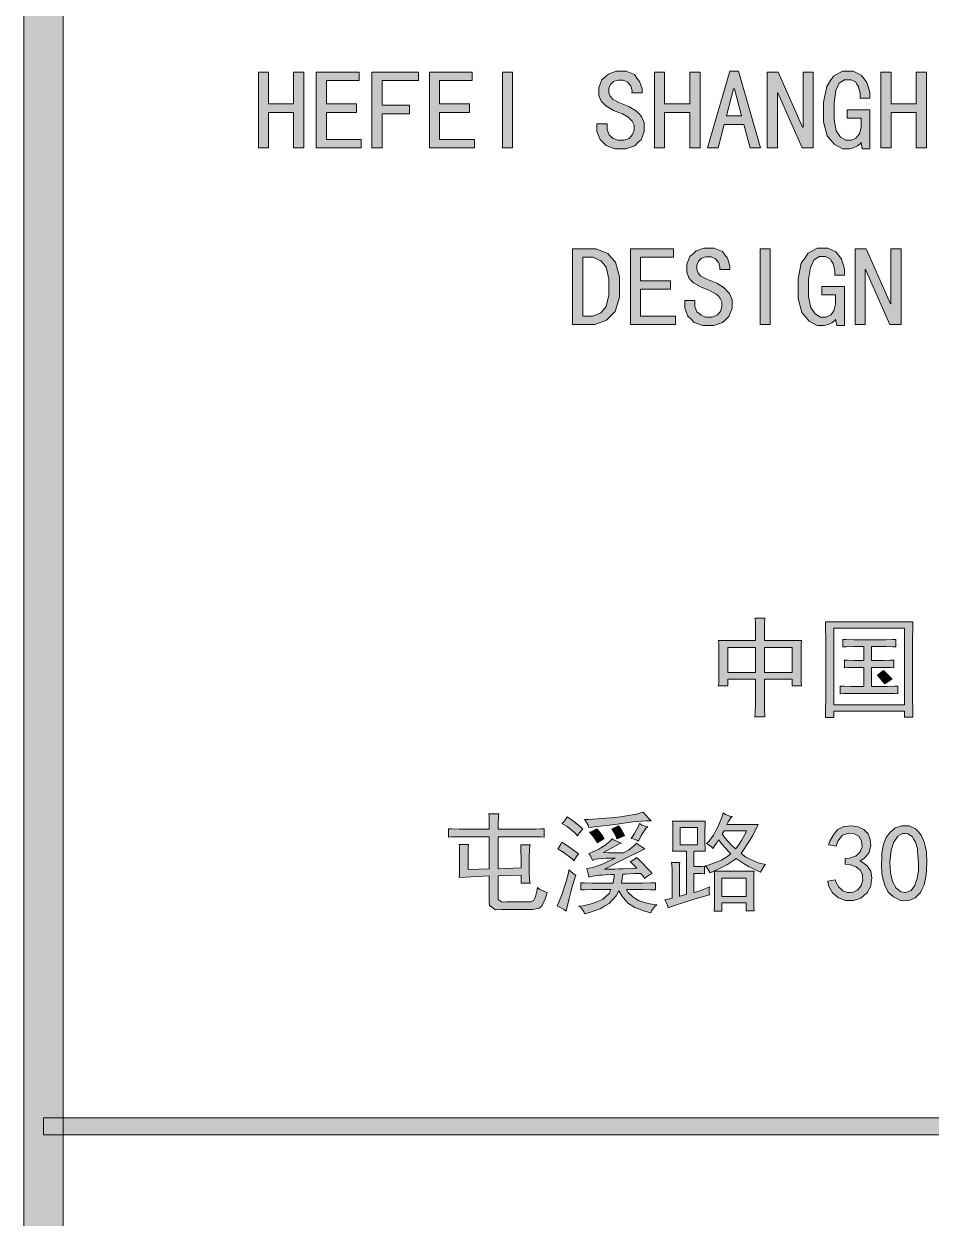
# Model space of a CAD drawing. Header units: millimetres. Extents: x 0 to 829, y 0 to 586.
# Drawn here: x 769.46 to 792.25, y 496.74 to 526.72 of the extents above; entities that cross this region are included whole.
import ezdxf

# ---------------------------------------------------------------- set-up
doc = ezdxf.new("R2010")
doc.units = ezdxf.units.MM

msp = doc.modelspace()

# ---------------------------------------------------------------- hatches: boundary and pattern name
h = msp.add_hatch(color=0)
h.dxf.hatch_style = 2
h.paths.add_polyline_path([(770.449028, 9.860139), (769.464778, 9.860139), (769.464778, 575.772139), (770.449028, 575.772139)])
h = msp.add_hatch(color=0)
h.dxf.hatch_style = 2
h.paths.add_polyline_path([(776.495639, 523.606889), (776.238111, 523.606889), (776.238111, 524.495889), (775.606639, 524.495889), (775.606639, 523.606889), (775.352639, 523.606889), (775.352639, 525.508361), (775.606639, 525.508361), (775.606639, 524.707556), (776.238111, 524.707556), (776.238111, 525.508361), (776.495639, 525.508361)])
h = msp.add_hatch(color=0)
h.dxf.hatch_style = 2
h.paths.add_polyline_path([(777.9385, 523.606889), (776.806083, 523.606889), (776.806083, 525.508361), (777.882056, 525.508361), (777.882056, 525.296694), (777.060083, 525.296694), (777.060083, 524.707556), (777.815028, 524.707556), (777.815028, 524.495889), (777.060083, 524.495889), (777.060083, 523.818556), (777.9385, 523.818556)])
h = msp.add_hatch(color=0)
h.dxf.hatch_style = 2
h.paths.add_polyline_path([(779.370778, 525.296694), (778.460611, 525.296694), (778.460611, 524.675806), (779.148528, 524.675806), (779.148528, 524.464139), (778.460611, 524.464139), (778.460611, 523.606889), (778.203083, 523.606889), (778.203083, 525.508361), (779.370778, 525.508361)])
h = msp.add_hatch(color=0)
h.dxf.hatch_style = 2
h.paths.add_polyline_path([(780.781889, 523.606889), (779.649472, 523.606889), (779.649472, 525.508361), (780.725444, 525.508361), (780.725444, 525.296694), (779.903472, 525.296694), (779.903472, 524.707556), (780.658417, 524.707556), (780.658417, 524.495889), (779.903472, 524.495889), (779.903472, 523.818556), (780.781889, 523.818556)])
h = msp.add_hatch(color=0)
h.dxf.hatch_style = 2
h.paths.add_polyline_path([(781.734389, 523.606889), (781.480389, 523.606889), (781.480389, 525.508361), (781.734389, 525.508361)])
h = msp.add_hatch(color=0)
h.dxf.hatch_style = 2
h.paths.add_polyline_path([(785.043444, 524.139583), (785.043444, 524.012583), (784.962306, 523.8115), (784.884694, 523.737417), (784.803556, 523.659806), (784.584833, 523.585722), (784.443722, 523.585722), (784.306139, 523.585722), (784.090944, 523.663333), (784.013333, 523.740944), (783.935722, 523.818556), (783.854583, 524.012583), (783.854583, 524.129), (783.854583, 524.206611), (784.112111, 524.206611), (784.112111, 524.139583), (784.112111, 524.058444), (784.1615, 523.931444), (784.210889, 523.885583), (784.260278, 523.84325), (784.376694, 523.797389), (784.443722, 523.797389), (784.531917, 523.797389), (784.662444, 523.84325), (784.704778, 523.892639), (784.747111, 523.9385), (784.789444, 524.051389), (784.789444, 524.118417), (784.789444, 524.174861), (784.740056, 524.277167), (784.690667, 524.323028), (784.63775, 524.372417), (784.493111, 524.457083), (784.401389, 524.495889), (784.267333, 524.545278), (784.076833, 524.658167), (784.016861, 524.718139), (783.960417, 524.778111), (783.900444, 524.92275), (783.900444, 525.007417), (783.900444, 525.123833), (783.981583, 525.314333), (784.062722, 525.384889), (784.143861, 525.455444), (784.334361, 525.529528), (784.443722, 525.529528), (784.588361, 525.529528), (784.7965, 525.444861), (784.86, 525.356667), (784.9235, 525.272), (784.990528, 525.085028), (784.990528, 524.98625), (784.733, 524.98625), (784.740056, 525.046222), (784.704778, 525.155583), (784.665972, 525.2085), (784.627167, 525.257889), (784.517806, 525.307278), (784.443722, 525.307278), (784.376694, 525.307278), (784.274389, 525.272), (784.235583, 525.236722), (784.19325, 525.197917), (784.154444, 525.102667), (784.154444, 525.039167), (784.154444, 524.989778), (784.186194, 524.905111), (784.217944, 524.869833), (784.246167, 524.831028), (784.404917, 524.746361), (784.531917, 524.696972), (784.655389, 524.647583), (784.845889, 524.527639), (784.912917, 524.457083), (784.976417, 524.390056), (785.043444, 524.231306)])
h = msp.add_hatch(color=0)
h.dxf.hatch_style = 2
h.paths.add_polyline_path([(786.443972, 523.606889), (786.186444, 523.606889), (786.186444, 524.495889), (785.554972, 524.495889), (785.554972, 523.606889), (785.300972, 523.606889), (785.300972, 525.508361), (785.554972, 525.508361), (785.554972, 524.707556), (786.186444, 524.707556), (786.186444, 525.508361), (786.443972, 525.508361)])
h = msp.add_hatch(color=0)
h.paths.add_polyline_path([(787.964444, 523.606889), (787.699861, 523.606889), (787.541111, 524.196028), (787.054278, 524.196028), (786.899056, 523.606889), (786.630944, 523.606889), (787.188333, 525.529528), (787.410583, 525.529528)])
h.paths.add_polyline_path([(787.488194, 524.407694), (787.308278, 525.085028), (787.287111, 525.085028), (787.110722, 524.407694)])
h = msp.add_hatch(color=0)
h.dxf.hatch_style = 2
h.paths.add_polyline_path([(789.287361, 523.606889), (789.008667, 523.606889), (788.398361, 524.98625), (788.387778, 524.98625), (788.387778, 523.606889), (788.13025, 523.606889), (788.13025, 525.508361), (788.408944, 525.508361), (789.01925, 524.129), (789.029833, 524.129), (789.029833, 525.508361), (789.287361, 525.508361)])
h = msp.add_hatch(color=0)
h.dxf.hatch_style = 2
h.paths.add_polyline_path([(790.705528, 523.585722), (790.518556, 523.585722), (790.486806, 523.740944), (790.462111, 523.709194), (790.395083, 523.65275), (790.345694, 523.631583), (790.299833, 523.606889), (790.197528, 523.585722), (790.141083, 523.585722), (790.024667, 523.585722), (789.816528, 523.695083), (789.724806, 523.800917), (789.633083, 523.910278), (789.541361, 524.259528), (789.541361, 524.495889), (789.541361, 524.756944), (789.626028, 525.145), (789.707167, 525.275528), (789.791833, 525.402528), (790.017611, 525.529528), (790.16225, 525.529528), (790.28925, 525.529528), (790.490333, 525.434278), (790.564417, 525.339028), (790.634972, 525.247306), (790.705528, 525.000361), (790.705528, 524.852194), (790.462111, 524.852194), (790.462111, 524.968611), (790.423306, 525.145), (790.3845, 525.201444), (790.345694, 525.261417), (790.236333, 525.317861), (790.16225, 525.317861), (790.074056, 525.317861), (789.94, 525.226139), (789.897667, 525.134417), (789.851806, 525.042694), (789.809472, 524.735778), (789.809472, 524.520583), (789.809472, 524.312444), (789.862389, 524.030222), (789.918833, 523.952611), (789.975278, 523.875), (790.102278, 523.797389), (790.172833, 523.797389), (790.246917, 523.797389), (790.359806, 523.850306), (790.402139, 523.903222), (790.444472, 523.956139), (790.486806, 524.118417), (790.486806, 524.231306), (790.486806, 524.35125), (790.141083, 524.35125), (790.141083, 524.562917), (790.705528, 524.562917)])
h = msp.add_hatch(color=0)
h.dxf.hatch_style = 2
h.paths.add_polyline_path([(792.127222, 523.606889), (791.873222, 523.606889), (791.873222, 524.495889), (791.24175, 524.495889), (791.24175, 523.606889), (790.984222, 523.606889), (790.984222, 525.508361), (791.24175, 525.508361), (791.24175, 524.707556), (791.873222, 524.707556), (791.873222, 525.508361), (792.127222, 525.508361)])
h = msp.add_hatch(color=0)
h.paths.add_polyline_path([(784.419028, 520.114389), (784.419028, 519.860389), (784.309667, 519.497028), (784.203833, 519.387667), (784.094472, 519.278306), (783.801667, 519.172472), (783.62175, 519.172472), (783.24075, 519.172472), (783.24075, 521.070417), (783.62175, 521.070417), (783.826361, 521.070417), (784.126222, 520.957528), (784.225, 520.848167), (784.323778, 520.735278), (784.419028, 520.371917)])
h.paths.add_polyline_path([(784.154444, 520.114389), (784.154444, 520.319), (784.087417, 520.608278), (784.020389, 520.692944), (783.953361, 520.774083), (783.752278, 520.85875), (783.62175, 520.85875), (783.498278, 520.85875), (783.498278, 519.380611), (783.62175, 519.380611), (783.752278, 519.380611), (783.953361, 519.46175), (784.020389, 519.542889), (784.087417, 519.624028), (784.154444, 519.909778)])
h = msp.add_hatch(color=0)
h.dxf.hatch_style = 2
h.paths.add_polyline_path([(785.830139, 519.172472), (784.697722, 519.172472), (784.697722, 521.070417), (785.773694, 521.070417), (785.773694, 520.85875), (784.951722, 520.85875), (784.951722, 520.269611), (785.706667, 520.269611), (785.706667, 520.057944), (784.951722, 520.057944), (784.951722, 519.380611), (785.830139, 519.380611)])
h = msp.add_hatch(color=0)
h.dxf.hatch_style = 2
h.paths.add_polyline_path([(787.251833, 519.705167), (787.251833, 519.578167), (787.170694, 519.373556), (787.089556, 519.299472), (787.008417, 519.225389), (786.789694, 519.147778), (786.652111, 519.147778), (786.511, 519.147778), (786.295806, 519.225389), (786.218194, 519.303), (786.140583, 519.380611), (786.062972, 519.578167), (786.062972, 519.694583), (786.062972, 519.772194), (786.316972, 519.772194), (786.316972, 519.705167), (786.316972, 519.6205), (786.366361, 519.4935), (786.419278, 519.447639), (786.468667, 519.405306), (786.585083, 519.359444), (786.652111, 519.359444), (786.740306, 519.359444), (786.870833, 519.408833), (786.913167, 519.454694), (786.9555, 519.500556), (786.994306, 519.616972), (786.994306, 519.680472), (786.994306, 519.736917), (786.944917, 519.839222), (786.895528, 519.888611), (786.846139, 519.934472), (786.7015, 520.019139), (786.60625, 520.057944), (786.472194, 520.110861), (786.281694, 520.220222), (786.22525, 520.280194), (786.165278, 520.343694), (786.108833, 520.488333), (786.108833, 520.569472), (786.108833, 520.685889), (786.186444, 520.876389), (786.267583, 520.946944), (786.348722, 521.021028), (786.539222, 521.091583), (786.652111, 521.091583), (786.79675, 521.091583), (787.004889, 521.006917), (787.068389, 520.918722), (787.131889, 520.834056), (787.195389, 520.647083), (787.195389, 520.548306), (786.941389, 520.548306), (786.944917, 520.608278), (786.913167, 520.721167), (786.874361, 520.770556), (786.835556, 520.819944), (786.722667, 520.869333), (786.652111, 520.869333), (786.585083, 520.869333), (786.47925, 520.834056), (786.440444, 520.798778), (786.401639, 520.7635), (786.362833, 520.664722), (786.362833, 520.60475), (786.362833, 520.555361), (786.394583, 520.467167), (786.422806, 520.431889), (786.454556, 520.396611), (786.613306, 520.308417), (786.740306, 520.259028), (786.863778, 520.209639), (787.05075, 520.089694), (787.117778, 520.019139), (787.184806, 519.952111), (787.251833, 519.793361)])
h = msp.add_hatch(color=0)
h.dxf.hatch_style = 2
h.paths.add_polyline_path([(788.204333, 519.172472), (787.950333, 519.172472), (787.950333, 521.070417), (788.204333, 521.070417)])
h = msp.add_hatch(color=0)
h.dxf.hatch_style = 2
h.paths.add_polyline_path([(790.070528, 519.147778), (789.883556, 519.147778), (789.848278, 519.303), (789.827111, 519.27125), (789.756556, 519.214806), (789.710694, 519.193639), (789.664833, 519.172472), (789.559, 519.147778), (789.506083, 519.147778), (789.389667, 519.147778), (789.181528, 519.257139), (789.089806, 519.3665), (788.998083, 519.472333), (788.906361, 519.821583), (788.906361, 520.057944), (788.906361, 520.319), (788.9875, 520.710583), (789.072167, 520.837583), (789.156833, 520.964583), (789.382611, 521.091583), (789.52725, 521.091583), (789.65425, 521.091583), (789.855333, 520.996333), (789.925889, 520.904611), (789.999972, 520.809361), (790.070528, 520.565944), (790.070528, 520.41425), (789.827111, 520.41425), (789.827111, 520.530667), (789.788306, 520.707056), (789.7495, 520.7635), (789.710694, 520.823472), (789.597806, 520.879917), (789.52725, 520.879917), (789.439056, 520.879917), (789.305, 520.788194), (789.259139, 520.696472), (789.216806, 520.60475), (789.170944, 520.297833), (789.170944, 520.082639), (789.170944, 519.878028), (789.227389, 519.592278), (789.283833, 519.514667), (789.33675, 519.437056), (789.467278, 519.359444), (789.537833, 519.359444), (789.611917, 519.359444), (789.724806, 519.412361), (789.767139, 519.465278), (789.805944, 519.518194), (789.848278, 519.680472), (789.848278, 519.793361), (789.848278, 519.916833), (789.506083, 519.916833), (789.506083, 520.124972), (790.070528, 520.124972)])
h = msp.add_hatch(color=0)
h.dxf.hatch_style = 2
h.paths.add_polyline_path([(791.492222, 519.172472), (791.213528, 519.172472), (790.603222, 520.548306), (790.592639, 520.548306), (790.592639, 519.172472), (790.338639, 519.172472), (790.338639, 521.070417), (790.613806, 521.070417), (791.227639, 519.694583), (791.238222, 519.694583), (791.238222, 521.070417), (791.492222, 521.070417)])
h = msp.add_hatch(color=0)
h.paths.add_polyline_path([(788.073806, 511.802944), (788.06675, 511.65125), (788.063222, 511.369028), (788.063222, 511.234972), (788.991028, 511.234972), (788.9875, 511.129139), (788.980444, 510.836333), (788.980444, 510.649361), (788.980444, 510.465917), (788.9875, 510.194278), (788.991028, 510.102556), (788.758194, 510.102556), (788.758194, 510.264833), (788.063222, 510.264833), (788.063222, 509.806222), (788.063222, 509.742722), (788.06675, 509.502833), (788.073806, 509.326444), (787.816278, 509.326444), (787.826861, 509.421694), (787.837444, 509.643944), (787.837444, 509.774472), (787.837444, 510.264833), (787.146, 510.264833), (787.146, 510.102556), (786.909639, 510.102556), (786.913167, 510.183694), (786.920222, 510.455333), (786.920222, 510.649361), (786.920222, 510.846917), (786.913167, 511.139722), (786.909639, 511.234972), (787.837444, 511.234972), (787.837444, 511.379611), (787.833917, 511.661833), (787.826861, 511.802944)])
h.paths.add_polyline_path([(788.758194, 510.434167), (788.758194, 511.065639), (788.063222, 511.065639), (788.063222, 510.434167)])
h.paths.add_polyline_path([(787.837444, 510.434167), (787.837444, 511.065639), (787.146, 511.065639), (787.146, 510.434167)])
h = msp.add_hatch(color=0)
h.paths.add_polyline_path([(791.788556, 511.704167), (791.785028, 511.573639), (791.777972, 511.273778), (791.777972, 511.107972), (791.777972, 509.964972), (791.777972, 509.799167), (791.785028, 509.474611), (791.788556, 509.315861), (791.576889, 509.315861), (791.576889, 509.464028), (789.802417, 509.464028), (789.802417, 509.305278), (789.59075, 509.305278), (789.594278, 509.467556), (789.601333, 509.80975), (789.601333, 509.986139), (789.601333, 511.107972), (789.601333, 511.266722), (789.594278, 511.566583), (789.59075, 511.704167)])
h.paths.add_polyline_path([(791.576889, 509.622778), (791.576889, 511.545417), (789.802417, 511.545417), (789.802417, 509.622778)])
h = msp.add_hatch(color=0)
h.dxf.hatch_style = 2
h.paths.add_polyline_path([(791.0195, 511.256139), (791.100639, 511.256139), (791.269972, 511.263194), (791.361694, 511.266722), (791.361694, 511.076222), (791.280556, 511.07975), (791.111222, 511.086806), (791.0195, 511.086806), (790.751389, 511.086806), (790.751389, 510.734028), (790.945417, 510.734028), (791.040667, 510.734028), (791.224111, 510.741083), (791.308778, 510.744611), (791.308778, 510.554111), (791.224111, 510.557639), (791.040667, 510.564694), (790.945417, 510.564694), (790.751389, 510.564694), (790.751389, 510.081389), (791.05125, 510.081389), (791.1465, 510.081389), (791.329944, 510.088444), (791.414611, 510.091972), (791.414611, 509.901472), (791.333472, 509.908528), (791.153556, 509.912056), (791.05125, 509.912056), (790.324528, 509.912056), (790.236333, 509.912056), (790.052889, 509.908528), (789.964694, 509.901472), (789.964694, 510.091972), (790.052889, 510.088444), (790.236333, 510.081389), (790.324528, 510.081389), (790.560889, 510.081389), (790.560889, 510.564694), (790.412722, 510.564694), (790.321, 510.564694), (790.148139, 510.557639), (790.070528, 510.554111), (790.070528, 510.744611), (790.148139, 510.741083), (790.321, 510.734028), (790.412722, 510.734028), (790.560889, 510.734028), (790.560889, 511.086806), (790.402139, 511.086806), (790.303361, 511.086806), (790.116389, 511.07975), (790.028194, 511.076222), (790.028194, 511.266722), (790.116389, 511.263194), (790.303361, 511.256139), (790.402139, 511.256139)])
h = msp.add_hatch(color=0)
h.dxf.hatch_style = 2
h.paths.add_polyline_path([(791.05125, 510.487083), (791.079472, 510.462389), (791.185306, 510.3495), (791.266444, 510.264833), (791.213528, 510.233083), (791.121806, 510.173111), (791.083, 510.148417), (791.068889, 510.169583), (790.977167, 510.278944), (790.903083, 510.370667), (790.945417, 510.402417), (791.0195, 510.462389)])
h = msp.add_hatch(color=0)
h.dxf.hatch_style = 2
h.paths.add_polyline_path([(781.152306, 506.504222), (781.152306, 506.624167), (781.14525, 506.818194), (781.141722, 506.885222), (781.388667, 506.885222), (781.381611, 506.821722), (781.378083, 506.631222), (781.378083, 506.504222), (782.295306, 506.504222), (782.330583, 506.504222), (782.450528, 506.50775), (782.528139, 506.514806), (782.528139, 506.299611), (782.450528, 506.306667), (782.330583, 506.310194), (782.295306, 506.310194), (781.378083, 506.310194), (781.378083, 505.509389), (781.953111, 505.530556), (781.953111, 505.728111), (781.946056, 506.017389), (781.942528, 506.109111), (782.175361, 506.109111), (782.164778, 506.020917), (782.154194, 505.7775), (782.154194, 505.615222), (782.154194, 505.456472), (782.164778, 505.220111), (782.175361, 505.146028), (781.953111, 505.146028), (781.953111, 505.350639), (781.378083, 505.329472), (781.378083, 504.803833), (781.378083, 504.736806), (781.473333, 504.673306), (781.568583, 504.676833), (782.133028, 504.676833), (782.193, 504.676833), (782.274139, 504.722694), (782.295306, 504.768556), (782.316472, 504.814417), (782.348222, 504.948472), (782.358806, 505.040194), (782.411722, 504.997861), (782.535194, 504.934361), (782.60575, 504.913194), (782.559889, 504.768556), (782.482278, 504.588639), (782.443472, 504.553361), (782.408194, 504.518083), (782.242389, 504.486333), (782.111861, 504.486333), (781.46275, 504.486333), (781.311056, 504.479278), (781.155833, 504.585111), (781.152306, 504.698), (781.152306, 505.329472), (780.393833, 505.287139), (780.400889, 505.343583), (780.404417, 505.548194), (780.404417, 505.692833), (780.404417, 505.841), (780.400889, 506.052667), (780.393833, 506.119694), (780.630194, 506.119694), (780.623139, 506.052667), (780.619611, 505.738694), (780.619611, 505.488222), (781.152306, 505.509389), (781.152306, 506.310194), (780.489083, 506.310194), (780.393833, 506.310194), (780.213917, 506.306667), (780.125722, 506.299611), (780.125722, 506.514806), (780.213917, 506.50775), (780.393833, 506.504222), (780.489083, 506.504222)])
h = msp.add_hatch(color=0)
h.dxf.hatch_style = 2
h.paths.add_polyline_path([(783.106694, 506.811139), (783.233694, 506.726472), (783.43125, 506.57125), (783.501806, 506.504222), (783.459472, 506.458361), (783.392444, 506.373694), (783.371278, 506.331361), (783.30425, 506.4125), (783.106694, 506.567722), (782.976167, 506.641806), (783.022028, 506.684139), (783.085528, 506.768806)])
h = msp.add_hatch(color=0)
h.dxf.hatch_style = 2
h.paths.add_polyline_path([(785.219833, 506.715889), (785.096361, 506.715889), (784.754167, 506.684139), (784.531917, 506.652389), (784.309667, 506.620639), (783.868694, 506.567722), (783.649972, 506.546556), (783.635861, 506.599472), (783.579417, 506.701778), (783.544139, 506.747639), (783.646444, 506.747639), (783.978056, 506.768806), (784.210889, 506.789972), (784.443722, 506.811139), (784.845889, 506.881694), (785.01875, 506.931083), (785.071667, 506.864056), (785.170444, 506.758222)])
h = msp.add_hatch(color=0)
h.paths.add_polyline_path([(786.683861, 504.85675), (786.324028, 504.750917), (785.805444, 504.585111), (785.646694, 504.528667), (785.636111, 504.571), (785.593778, 504.673306), (785.562028, 504.72975), (785.614944, 504.736806), (785.706667, 504.757972), (785.741944, 504.772083), (785.741944, 505.445889), (785.741944, 505.488222), (785.738417, 505.601111), (785.731361, 505.668139), (785.935972, 505.668139), (785.928917, 505.622278), (785.925389, 505.484694), (785.925389, 505.392972), (785.925389, 504.814417), (785.960667, 504.825), (786.052389, 504.853222), (786.105306, 504.867333), (786.105306, 505.946833), (785.752528, 505.946833), (785.759583, 505.99975), (785.763111, 506.186722), (785.763111, 506.320778), (785.763111, 506.458361), (785.759583, 506.652389), (785.752528, 506.705306), (786.5745, 506.705306), (786.570972, 506.645333), (786.563917, 506.454833), (786.563917, 506.320778), (786.563917, 506.193778), (786.570972, 506.006806), (786.5745, 505.946833), (786.28875, 505.946833), (786.28875, 505.562306), (786.35225, 505.562306), (786.486306, 505.569361), (786.553333, 505.572889), (786.553333, 505.382389), (786.486306, 505.385917), (786.35225, 505.392972), (786.28875, 505.392972), (786.28875, 504.913194), (786.334611, 504.923778), (786.532167, 504.990806), (786.683861, 505.050778), (786.676806, 505.008444), (786.676806, 504.913194)])
h.paths.add_polyline_path([(786.384, 506.109111), (786.384, 506.546556), (785.946556, 506.546556), (785.946556, 506.109111)])
h = msp.add_hatch(color=0)
h.paths.add_polyline_path([(787.248306, 506.821722), (787.216556, 506.786444), (787.153056, 506.684139), (787.121306, 506.620639), (787.900944, 506.620639), (787.862139, 506.528917), (787.763361, 506.338417), (787.703389, 506.236111), (787.639889, 506.133806), (787.527, 505.964472), (787.474083, 505.893917), (787.594028, 505.798667), (787.904472, 505.657556), (788.091444, 505.615222), (788.049111, 505.562306), (787.985611, 505.467056), (787.964444, 505.424722), (787.900944, 505.449417), (787.74925, 505.5235), (787.664583, 505.569361), (787.579917, 505.615222), (787.424694, 505.714), (787.354139, 505.766917), (787.287111, 505.714), (787.131889, 505.615222), (787.05075, 505.572889), (786.969611, 505.530556), (786.789694, 505.445889), (786.694444, 505.403556), (786.673278, 505.449417), (786.613306, 505.541139), (786.5745, 505.583472), (786.645056, 505.601111), (786.803806, 505.654028), (786.895528, 505.692833), (786.98725, 505.728111), (787.146, 505.823361), (787.216556, 505.883333), (787.163639, 505.93625), (787.008417, 506.112639), (786.906111, 506.236111), (786.870833, 506.172611), (786.800278, 506.06325), (786.768528, 506.020917), (786.736778, 506.052667), (786.655639, 506.112639), (786.60625, 506.140861), (786.666222, 506.193778), (786.782639, 506.356056), (786.842611, 506.465417), (786.902583, 506.574778), (786.990778, 506.797028), (787.022528, 506.909917), (787.0825, 506.871111), (787.195389, 506.828778)])
h.paths.add_polyline_path([(787.001361, 506.384278), (787.068389, 506.289028), (787.230667, 506.102056), (787.332972, 506.010333), (787.364722, 506.042083), (787.442333, 506.147917), (787.484667, 506.218472), (787.527, 506.292556), (787.5905, 506.4125), (787.611667, 506.458361), (787.047222, 506.458361)])
h = msp.add_hatch(color=0)
h.dxf.hatch_style = 2
h.paths.add_polyline_path([(783.854583, 506.514806), (783.911028, 506.44425), (784.00275, 506.31725), (784.0345, 506.257278), (783.985111, 506.236111), (783.900444, 506.186722), (783.865167, 506.162028), (783.847528, 506.204361), (783.752278, 506.338417), (783.671139, 506.426611), (783.724056, 506.447778), (783.815778, 506.493639)])
h = msp.add_hatch(color=0)
h.dxf.hatch_style = 2
h.paths.add_polyline_path([(784.397861, 506.588889), (784.457833, 506.50775), (784.531917, 506.38075), (784.546028, 506.331361), (784.500167, 506.31725), (784.401389, 506.278444), (784.355528, 506.257278), (784.344944, 506.296083), (784.281444, 506.423083), (784.228528, 506.514806), (784.274389, 506.528917), (784.359056, 506.567722)])
h = msp.add_hatch(color=0)
h.dxf.hatch_style = 2
h.paths.add_polyline_path([(785.135167, 506.557139), (785.085778, 506.518333), (784.969361, 506.341944), (784.898806, 506.204361), (784.856472, 506.225528), (784.76475, 506.257278), (784.718889, 506.267861), (784.7965, 506.391333), (784.898806, 506.578306), (784.919972, 506.641806), (784.972889, 506.613583), (785.08225, 506.57125)])
h = msp.add_hatch(color=0)
h.dxf.hatch_style = 2
h.paths.add_polyline_path([(789.650722, 505.198944), (789.841222, 505.230694), (789.862389, 505.163667), (789.932944, 505.04725), (789.982333, 505.001389), (790.028194, 504.955528), (790.148139, 504.913194), (790.222222, 504.916722), (790.292778, 504.92025), (790.409194, 504.980222), (790.451528, 505.033139), (790.493861, 505.089583), (790.532667, 505.220111), (790.525611, 505.290667), (790.522083, 505.361222), (790.465639, 505.474111), (790.412722, 505.516444), (790.363333, 505.55525), (790.201056, 505.611694), (790.088167, 505.625806), (790.088167, 505.766917), (790.201056, 505.7775), (790.363333, 505.833944), (790.412722, 505.883333), (790.465639, 505.932722), (790.5115, 506.056194), (790.504444, 506.133806), (790.500917, 506.211417), (790.430361, 506.324306), (790.366861, 506.359583), (790.303361, 506.394861), (790.165778, 506.401917), (790.095222, 506.373694), (790.021139, 506.349), (789.90825, 506.197306), (789.862389, 506.073833), (789.671889, 506.109111), (789.703639, 506.204361), (789.791833, 506.363111), (789.848278, 506.426611), (789.904722, 506.493639), (790.056417, 506.567722), (790.151667, 506.578306), (790.246917, 506.588889), (790.41625, 506.564194), (790.490333, 506.528917), (790.560889, 506.493639), (790.663194, 506.387806), (790.691417, 506.31725), (790.719639, 506.243167), (790.730222, 506.087944), (790.709056, 505.99975), (790.687889, 505.915083), (790.564417, 505.766917), (790.462111, 505.703417), (790.536194, 505.668139), (790.652611, 505.572889), (790.691417, 505.509389), (790.730222, 505.445889), (790.758444, 505.276556), (790.744333, 505.17425), (790.730222, 505.068417), (790.6385, 504.902611), (790.557361, 504.835583), (790.47975, 504.772083), (790.296306, 504.712111), (790.194, 504.715639), (790.095222, 504.715639), (789.918833, 504.782667), (789.841222, 504.842639), (789.767139, 504.902611), (789.671889, 505.082528)])
h = msp.add_hatch(color=0)
h.paths.add_polyline_path([(791.005389, 505.759861), (791.012444, 505.900972), (791.05125, 506.12675), (791.086528, 506.207889), (791.121806, 506.292556), (791.220583, 506.426611), (791.284083, 506.479528), (791.347583, 506.535972), (791.506333, 506.588889), (791.598056, 506.588889), (791.693306, 506.588889), (791.855583, 506.511278), (791.926139, 506.433667), (791.993167, 506.356056), (792.084889, 506.162028), (792.106056, 506.042083), (792.127222, 505.925667), (792.141333, 505.657556), (792.134278, 505.505861), (792.123694, 505.350639), (792.070778, 505.103694), (792.024917, 505.008444), (791.979056, 504.913194), (791.845, 504.779139), (791.753278, 504.740333), (791.661556, 504.705056), (791.481639, 504.712111), (791.389917, 504.757972), (791.301722, 504.803833), (791.171194, 504.923778), (791.135917, 504.997861), (791.097111, 505.071944), (791.044194, 505.230694), (791.026556, 505.311833), (791.012444, 505.3965), (791.001861, 505.61875)])
h.paths.add_polyline_path([(791.231167, 505.823361), (791.213528, 505.678722), (791.224111, 505.417667), (791.252333, 505.30125), (791.277028, 505.188361), (791.365222, 505.022556), (791.428722, 504.976694), (791.488694, 504.927306), (791.615694, 504.909667), (791.679194, 504.937889), (791.742694, 504.966111), (791.837944, 505.086056), (791.866167, 505.17425), (791.894389, 505.262444), (791.926139, 505.452944), (791.926139, 505.558778), (791.926139, 505.661083), (791.915556, 505.851583), (791.9085, 505.93625), (791.901444, 506.020917), (791.852056, 506.176139), (791.81325, 506.246694), (791.770917, 506.31725), (791.665083, 506.387806), (791.598056, 506.391333), (791.531028, 506.394861), (791.414611, 506.327833), (791.365222, 506.257278), (791.312306, 506.186722), (791.245278, 505.971528)])
h = msp.add_hatch(color=0)
h.dxf.hatch_style = 2
h.paths.add_polyline_path([(782.976167, 506.172611), (783.117278, 506.080889), (783.325417, 505.93625), (783.392444, 505.883333), (783.357167, 505.841), (783.297194, 505.749278), (783.276028, 505.703417), (783.233694, 505.756333), (783.032611, 505.911556), (782.870333, 506.010333), (782.898556, 506.042083), (782.951472, 506.123222)])
h = msp.add_hatch(color=0)
h.dxf.hatch_style = 2
h.paths.add_polyline_path([(784.239111, 506.257278), (784.284972, 506.225528), (784.401389, 506.172611), (784.471944, 506.151444), (784.4155, 506.130278), (784.189722, 506.010333), (784.023917, 505.915083), (784.147389, 505.911556), (784.397861, 505.9045), (784.524861, 505.9045), (784.644806, 505.975056), (784.803556, 506.098528), (784.845889, 506.151444), (784.888222, 506.119694), (784.994056, 506.049139), (785.061083, 506.010333), (784.905861, 505.93625), (784.616583, 505.791611), (784.482528, 505.724583), (784.348472, 505.654028), (784.12975, 505.541139), (784.045083, 505.498806), (784.126222, 505.498806), (784.306139, 505.502333), (784.408444, 505.505861), (784.51075, 505.505861), (784.733, 505.516444), (784.856472, 505.519972), (784.814139, 505.569361), (784.729472, 505.646972), (784.687139, 505.68225), (784.733, 505.706944), (784.814139, 505.759861), (784.845889, 505.788083), (784.895278, 505.74575), (784.990528, 505.654028), (785.039917, 505.604639), (785.085778, 505.558778), (785.188083, 505.449417), (785.241, 505.392972), (785.198667, 505.371806), (785.103417, 505.308306), (785.0505, 505.262444), (785.029333, 505.30125), (784.979944, 505.36475), (784.951722, 505.392972), (784.792972, 505.385917), (784.567194, 505.375333), (784.503694, 505.371806), (784.500167, 505.322417), (784.482528, 505.209528), (784.471944, 505.146028), (784.909389, 505.146028), (785.001111, 505.146028), (785.20925, 505.153083), (785.325667, 505.156611), (785.325667, 504.976694), (785.212778, 504.980222), (785.004639, 504.987278), (784.909389, 504.987278), (784.598944, 504.987278), (784.63775, 504.916722), (784.754167, 504.800306), (784.835306, 504.750917), (784.916444, 504.705056), (785.1775, 504.627444), (785.357417, 504.60275), (785.300972, 504.553361), (785.226889, 504.451056), (785.20925, 504.398139), (785.0505, 504.440472), (784.803556, 504.53925), (784.718889, 504.592167), (784.634222, 504.645083), (784.479, 504.825), (784.408444, 504.955528), (784.337889, 504.825), (784.1615, 504.638028), (784.055667, 504.574528), (783.949833, 504.514556), (783.692306, 504.415778), (783.544139, 504.376972), (783.522972, 504.436944), (783.448889, 504.532194), (783.392444, 504.571), (783.505333, 504.581583), (783.745222, 504.638028), (783.868694, 504.687417), (783.995694, 504.736806), (784.1615, 504.884972), (784.203833, 504.987278), (783.833417, 504.987278), (783.734639, 504.987278), (783.544139, 504.980222), (783.448889, 504.976694), (783.448889, 505.156611), (783.544139, 505.153083), (783.734639, 505.146028), (783.833417, 505.146028), (784.260278, 505.146028), (784.270861, 505.206), (784.284972, 505.311833), (784.292028, 505.361222), (784.210889, 505.361222), (784.059194, 505.354167), (783.985111, 505.350639), (783.914556, 505.343583), (783.745222, 505.318889), (783.649972, 505.297722), (783.646444, 505.354167), (783.618222, 505.46), (783.597056, 505.509389), (783.660556, 505.519972), (783.808722, 505.558778), (783.889861, 505.590528), (783.974528, 505.61875), (784.182667, 505.714), (784.313194, 505.7775), (784.087417, 505.7775), (783.805194, 505.74575), (783.745222, 505.714), (783.724056, 505.766917), (783.678194, 505.855111), (783.649972, 505.893917), (783.734639, 505.922139), (783.900444, 505.99975), (783.981583, 506.049139), (784.062722, 506.098528), (784.189722, 506.204361)])
h = msp.add_hatch(color=0)
h.dxf.hatch_style = 2
h.paths.add_polyline_path([(783.328944, 505.350639), (783.307778, 505.30125), (783.244278, 505.089583), (783.201944, 504.927306), (783.159611, 504.765028), (783.099639, 504.521611), (783.085528, 504.440472), (783.022028, 504.486333), (782.909139, 504.553361), (782.85975, 504.581583), (782.902083, 504.66625), (782.990278, 504.895556), (783.036139, 505.040194), (783.082, 505.184833), (783.138444, 505.403556), (783.149028, 505.477639), (783.198417, 505.438833), (783.286611, 505.375333)])
h = msp.add_hatch(color=0)
h.paths.add_polyline_path([(787.802167, 505.445889), (787.798639, 505.375333), (787.791583, 505.131917), (787.791583, 504.955528), (787.791583, 504.782667), (787.798639, 504.532194), (787.802167, 504.451056), (787.601083, 504.451056), (787.601083, 504.655667), (786.990778, 504.655667), (786.990778, 504.440472), (786.800278, 504.440472), (786.803806, 504.532194), (786.810861, 504.789722), (786.810861, 504.955528), (786.810861, 505.124861), (786.803806, 505.371806), (786.800278, 505.445889)])
h.paths.add_polyline_path([(787.601083, 504.814417), (787.601083, 505.273028), (786.990778, 505.273028), (786.990778, 504.814417)])
h = msp.add_hatch(color=0)
h.dxf.hatch_style = 2
h.paths.add_polyline_path([(819.294639, 499.254639), (819.294639, 498.827778), (769.958667, 498.827778), (769.958667, 499.254639)])

# ---------------------------------------------------------------- linework, layer by layer
at = {"color": 0, "lineweight": 0}
for points in [[(770.449028, 9.860139), (769.464778, 9.860139), (769.464778, 575.772139), (770.449028, 575.772139)], [(776.495639, 523.606889), (776.238111, 523.606889), (776.238111, 524.495889), (775.606639, 524.495889), (775.606639, 523.606889), (775.352639, 523.606889), (775.352639, 525.508361), (775.606639, 525.508361), (775.606639, 524.707556), (776.238111, 524.707556), (776.238111, 525.508361), (776.495639, 525.508361)], [(777.9385, 523.606889), (776.806083, 523.606889), (776.806083, 525.508361), (777.882056, 525.508361), (777.882056, 525.296694), (777.060083, 525.296694), (777.060083, 524.707556), (777.815028, 524.707556), (777.815028, 524.495889), (777.060083, 524.495889), (777.060083, 523.818556), (777.9385, 523.818556)], [(779.370778, 525.296694), (778.460611, 525.296694), (778.460611, 524.675806), (779.148528, 524.675806), (779.148528, 524.464139), (778.460611, 524.464139), (778.460611, 523.606889), (778.203083, 523.606889), (778.203083, 525.508361), (779.370778, 525.508361)], [(780.781889, 523.606889), (779.649472, 523.606889), (779.649472, 525.508361), (780.725444, 525.508361), (780.725444, 525.296694), (779.903472, 525.296694), (779.903472, 524.707556), (780.658417, 524.707556), (780.658417, 524.495889), (779.903472, 524.495889), (779.903472, 523.818556), (780.781889, 523.818556)], [(781.734389, 523.606889), (781.480389, 523.606889), (781.480389, 525.508361), (781.734389, 525.508361)], [(785.043444, 524.139583), (785.043444, 524.012583), (784.962306, 523.8115), (784.884694, 523.737417), (784.803556, 523.659806), (784.584833, 523.585722), (784.443722, 523.585722), (784.306139, 523.585722), (784.090944, 523.663333), (784.013333, 523.740944), (783.935722, 523.818556), (783.854583, 524.012583), (783.854583, 524.129), (783.854583, 524.206611), (784.112111, 524.206611), (784.112111, 524.139583), (784.112111, 524.058444), (784.1615, 523.931444), (784.210889, 523.885583), (784.260278, 523.84325), (784.376694, 523.797389), (784.443722, 523.797389), (784.531917, 523.797389), (784.662444, 523.84325), (784.704778, 523.892639), (784.747111, 523.9385), (784.789444, 524.051389), (784.789444, 524.118417), (784.789444, 524.174861), (784.740056, 524.277167), (784.690667, 524.323028), (784.63775, 524.372417), (784.493111, 524.457083), (784.401389, 524.495889), (784.267333, 524.545278), (784.076833, 524.658167), (784.016861, 524.718139), (783.960417, 524.778111), (783.900444, 524.92275), (783.900444, 525.007417), (783.900444, 525.123833), (783.981583, 525.314333), (784.062722, 525.384889), (784.143861, 525.455444), (784.334361, 525.529528), (784.443722, 525.529528), (784.588361, 525.529528), (784.7965, 525.444861), (784.86, 525.356667), (784.9235, 525.272), (784.990528, 525.085028), (784.990528, 524.98625), (784.733, 524.98625), (784.740056, 525.046222), (784.704778, 525.155583), (784.665972, 525.2085), (784.627167, 525.257889), (784.517806, 525.307278), (784.443722, 525.307278), (784.376694, 525.307278), (784.274389, 525.272), (784.235583, 525.236722), (784.19325, 525.197917), (784.154444, 525.102667), (784.154444, 525.039167), (784.154444, 524.989778), (784.186194, 524.905111), (784.217944, 524.869833), (784.246167, 524.831028), (784.404917, 524.746361), (784.531917, 524.696972), (784.655389, 524.647583), (784.845889, 524.527639), (784.912917, 524.457083), (784.976417, 524.390056), (785.043444, 524.231306)], [(786.443972, 523.606889), (786.186444, 523.606889), (786.186444, 524.495889), (785.554972, 524.495889), (785.554972, 523.606889), (785.300972, 523.606889), (785.300972, 525.508361), (785.554972, 525.508361), (785.554972, 524.707556), (786.186444, 524.707556), (786.186444, 525.508361), (786.443972, 525.508361)], [(787.964444, 523.606889), (787.699861, 523.606889), (787.541111, 524.196028), (787.054278, 524.196028), (786.899056, 523.606889), (786.630944, 523.606889), (787.188333, 525.529528), (787.410583, 525.529528)], [(789.287361, 523.606889), (789.008667, 523.606889), (788.398361, 524.98625), (788.387778, 524.98625), (788.387778, 523.606889), (788.13025, 523.606889), (788.13025, 525.508361), (788.408944, 525.508361), (789.01925, 524.129), (789.029833, 524.129), (789.029833, 525.508361), (789.287361, 525.508361)], [(790.705528, 523.585722), (790.518556, 523.585722), (790.486806, 523.740944), (790.462111, 523.709194), (790.395083, 523.65275), (790.345694, 523.631583), (790.299833, 523.606889), (790.197528, 523.585722), (790.141083, 523.585722), (790.024667, 523.585722), (789.816528, 523.695083), (789.724806, 523.800917), (789.633083, 523.910278), (789.541361, 524.259528), (789.541361, 524.495889), (789.541361, 524.756944), (789.626028, 525.145), (789.707167, 525.275528), (789.791833, 525.402528), (790.017611, 525.529528), (790.16225, 525.529528), (790.28925, 525.529528), (790.490333, 525.434278), (790.564417, 525.339028), (790.634972, 525.247306), (790.705528, 525.000361), (790.705528, 524.852194), (790.462111, 524.852194), (790.462111, 524.968611), (790.423306, 525.145), (790.3845, 525.201444), (790.345694, 525.261417), (790.236333, 525.317861), (790.16225, 525.317861), (790.074056, 525.317861), (789.94, 525.226139), (789.897667, 525.134417), (789.851806, 525.042694), (789.809472, 524.735778), (789.809472, 524.520583), (789.809472, 524.312444), (789.862389, 524.030222), (789.918833, 523.952611), (789.975278, 523.875), (790.102278, 523.797389), (790.172833, 523.797389), (790.246917, 523.797389), (790.359806, 523.850306), (790.402139, 523.903222), (790.444472, 523.956139), (790.486806, 524.118417), (790.486806, 524.231306), (790.486806, 524.35125), (790.141083, 524.35125), (790.141083, 524.562917), (790.705528, 524.562917)], [(792.127222, 523.606889), (791.873222, 523.606889), (791.873222, 524.495889), (791.24175, 524.495889), (791.24175, 523.606889), (790.984222, 523.606889), (790.984222, 525.508361), (791.24175, 525.508361), (791.24175, 524.707556), (791.873222, 524.707556), (791.873222, 525.508361), (792.127222, 525.508361)], [(787.488194, 524.407694), (787.308278, 525.085028), (787.287111, 525.085028), (787.110722, 524.407694)], [(784.419028, 520.114389), (784.419028, 519.860389), (784.309667, 519.497028), (784.203833, 519.387667), (784.094472, 519.278306), (783.801667, 519.172472), (783.62175, 519.172472), (783.24075, 519.172472), (783.24075, 521.070417), (783.62175, 521.070417), (783.826361, 521.070417), (784.126222, 520.957528), (784.225, 520.848167), (784.323778, 520.735278), (784.419028, 520.371917)], [(785.830139, 519.172472), (784.697722, 519.172472), (784.697722, 521.070417), (785.773694, 521.070417), (785.773694, 520.85875), (784.951722, 520.85875), (784.951722, 520.269611), (785.706667, 520.269611), (785.706667, 520.057944), (784.951722, 520.057944), (784.951722, 519.380611), (785.830139, 519.380611)], [(787.251833, 519.705167), (787.251833, 519.578167), (787.170694, 519.373556), (787.089556, 519.299472), (787.008417, 519.225389), (786.789694, 519.147778), (786.652111, 519.147778), (786.511, 519.147778), (786.295806, 519.225389), (786.218194, 519.303), (786.140583, 519.380611), (786.062972, 519.578167), (786.062972, 519.694583), (786.062972, 519.772194), (786.316972, 519.772194), (786.316972, 519.705167), (786.316972, 519.6205), (786.366361, 519.4935), (786.419278, 519.447639), (786.468667, 519.405306), (786.585083, 519.359444), (786.652111, 519.359444), (786.740306, 519.359444), (786.870833, 519.408833), (786.913167, 519.454694), (786.9555, 519.500556), (786.994306, 519.616972), (786.994306, 519.680472), (786.994306, 519.736917), (786.944917, 519.839222), (786.895528, 519.888611), (786.846139, 519.934472), (786.7015, 520.019139), (786.60625, 520.057944), (786.472194, 520.110861), (786.281694, 520.220222), (786.22525, 520.280194), (786.165278, 520.343694), (786.108833, 520.488333), (786.108833, 520.569472), (786.108833, 520.685889), (786.186444, 520.876389), (786.267583, 520.946944), (786.348722, 521.021028), (786.539222, 521.091583), (786.652111, 521.091583), (786.79675, 521.091583), (787.004889, 521.006917), (787.068389, 520.918722), (787.131889, 520.834056), (787.195389, 520.647083), (787.195389, 520.548306), (786.941389, 520.548306), (786.944917, 520.608278), (786.913167, 520.721167), (786.874361, 520.770556), (786.835556, 520.819944), (786.722667, 520.869333), (786.652111, 520.869333), (786.585083, 520.869333), (786.47925, 520.834056), (786.440444, 520.798778), (786.401639, 520.7635), (786.362833, 520.664722), (786.362833, 520.60475), (786.362833, 520.555361), (786.394583, 520.467167), (786.422806, 520.431889), (786.454556, 520.396611), (786.613306, 520.308417), (786.740306, 520.259028), (786.863778, 520.209639), (787.05075, 520.089694), (787.117778, 520.019139), (787.184806, 519.952111), (787.251833, 519.793361)], [(788.204333, 519.172472), (787.950333, 519.172472), (787.950333, 521.070417), (788.204333, 521.070417)], [(790.070528, 519.147778), (789.883556, 519.147778), (789.848278, 519.303), (789.827111, 519.27125), (789.756556, 519.214806), (789.710694, 519.193639), (789.664833, 519.172472), (789.559, 519.147778), (789.506083, 519.147778), (789.389667, 519.147778), (789.181528, 519.257139), (789.089806, 519.3665), (788.998083, 519.472333), (788.906361, 519.821583), (788.906361, 520.057944), (788.906361, 520.319), (788.9875, 520.710583), (789.072167, 520.837583), (789.156833, 520.964583), (789.382611, 521.091583), (789.52725, 521.091583), (789.65425, 521.091583), (789.855333, 520.996333), (789.925889, 520.904611), (789.999972, 520.809361), (790.070528, 520.565944), (790.070528, 520.41425), (789.827111, 520.41425), (789.827111, 520.530667), (789.788306, 520.707056), (789.7495, 520.7635), (789.710694, 520.823472), (789.597806, 520.879917), (789.52725, 520.879917), (789.439056, 520.879917), (789.305, 520.788194), (789.259139, 520.696472), (789.216806, 520.60475), (789.170944, 520.297833), (789.170944, 520.082639), (789.170944, 519.878028), (789.227389, 519.592278), (789.283833, 519.514667), (789.33675, 519.437056), (789.467278, 519.359444), (789.537833, 519.359444), (789.611917, 519.359444), (789.724806, 519.412361), (789.767139, 519.465278), (789.805944, 519.518194), (789.848278, 519.680472), (789.848278, 519.793361), (789.848278, 519.916833), (789.506083, 519.916833), (789.506083, 520.124972), (790.070528, 520.124972)], [(791.492222, 519.172472), (791.213528, 519.172472), (790.603222, 520.548306), (790.592639, 520.548306), (790.592639, 519.172472), (790.338639, 519.172472), (790.338639, 521.070417), (790.613806, 521.070417), (791.227639, 519.694583), (791.238222, 519.694583), (791.238222, 521.070417), (791.492222, 521.070417)], [(784.154444, 520.114389), (784.154444, 520.319), (784.087417, 520.608278), (784.020389, 520.692944), (783.953361, 520.774083), (783.752278, 520.85875), (783.62175, 520.85875), (783.498278, 520.85875), (783.498278, 519.380611), (783.62175, 519.380611), (783.752278, 519.380611), (783.953361, 519.46175), (784.020389, 519.542889), (784.087417, 519.624028), (784.154444, 519.909778)], [(788.073806, 511.802944), (788.06675, 511.65125), (788.063222, 511.369028), (788.063222, 511.234972), (788.991028, 511.234972), (788.9875, 511.129139), (788.980444, 510.836333), (788.980444, 510.649361), (788.980444, 510.465917), (788.9875, 510.194278), (788.991028, 510.102556), (788.758194, 510.102556), (788.758194, 510.264833), (788.063222, 510.264833), (788.063222, 509.806222), (788.063222, 509.742722), (788.06675, 509.502833), (788.073806, 509.326444), (787.816278, 509.326444), (787.826861, 509.421694), (787.837444, 509.643944), (787.837444, 509.774472), (787.837444, 510.264833), (787.146, 510.264833), (787.146, 510.102556), (786.909639, 510.102556), (786.913167, 510.183694), (786.920222, 510.455333), (786.920222, 510.649361), (786.920222, 510.846917), (786.913167, 511.139722), (786.909639, 511.234972), (787.837444, 511.234972), (787.837444, 511.379611), (787.833917, 511.661833), (787.826861, 511.802944)], [(791.788556, 511.704167), (791.785028, 511.573639), (791.777972, 511.273778), (791.777972, 511.107972), (791.777972, 509.964972), (791.777972, 509.799167), (791.785028, 509.474611), (791.788556, 509.315861), (791.576889, 509.315861), (791.576889, 509.464028), (789.802417, 509.464028), (789.802417, 509.305278), (789.59075, 509.305278), (789.594278, 509.467556), (789.601333, 509.80975), (789.601333, 509.986139), (789.601333, 511.107972), (789.601333, 511.266722), (789.594278, 511.566583), (789.59075, 511.704167)], [(791.576889, 509.622778), (791.576889, 511.545417), (789.802417, 511.545417), (789.802417, 509.622778)], [(791.0195, 511.256139), (791.100639, 511.256139), (791.269972, 511.263194), (791.361694, 511.266722), (791.361694, 511.076222), (791.280556, 511.07975), (791.111222, 511.086806), (791.0195, 511.086806), (790.751389, 511.086806), (790.751389, 510.734028), (790.945417, 510.734028), (791.040667, 510.734028), (791.224111, 510.741083), (791.308778, 510.744611), (791.308778, 510.554111), (791.224111, 510.557639), (791.040667, 510.564694), (790.945417, 510.564694), (790.751389, 510.564694), (790.751389, 510.081389), (791.05125, 510.081389), (791.1465, 510.081389), (791.329944, 510.088444), (791.414611, 510.091972), (791.414611, 509.901472), (791.333472, 509.908528), (791.153556, 509.912056), (791.05125, 509.912056), (790.324528, 509.912056), (790.236333, 509.912056), (790.052889, 509.908528), (789.964694, 509.901472), (789.964694, 510.091972), (790.052889, 510.088444), (790.236333, 510.081389), (790.324528, 510.081389), (790.560889, 510.081389), (790.560889, 510.564694), (790.412722, 510.564694), (790.321, 510.564694), (790.148139, 510.557639), (790.070528, 510.554111), (790.070528, 510.744611), (790.148139, 510.741083), (790.321, 510.734028), (790.412722, 510.734028), (790.560889, 510.734028), (790.560889, 511.086806), (790.402139, 511.086806), (790.303361, 511.086806), (790.116389, 511.07975), (790.028194, 511.076222), (790.028194, 511.266722), (790.116389, 511.263194), (790.303361, 511.256139), (790.402139, 511.256139)], [(787.837444, 510.434167), (787.837444, 511.065639), (787.146, 511.065639), (787.146, 510.434167)], [(788.758194, 510.434167), (788.758194, 511.065639), (788.063222, 511.065639), (788.063222, 510.434167)], [(791.05125, 510.487083), (791.079472, 510.462389), (791.185306, 510.3495), (791.266444, 510.264833), (791.213528, 510.233083), (791.121806, 510.173111), (791.083, 510.148417), (791.068889, 510.169583), (790.977167, 510.278944), (790.903083, 510.370667), (790.945417, 510.402417), (791.0195, 510.462389)], [(781.152306, 506.504222), (781.152306, 506.624167), (781.14525, 506.818194), (781.141722, 506.885222), (781.388667, 506.885222), (781.381611, 506.821722), (781.378083, 506.631222), (781.378083, 506.504222), (782.295306, 506.504222), (782.330583, 506.504222), (782.450528, 506.50775), (782.528139, 506.514806), (782.528139, 506.299611), (782.450528, 506.306667), (782.330583, 506.310194), (782.295306, 506.310194), (781.378083, 506.310194), (781.378083, 505.509389), (781.953111, 505.530556), (781.953111, 505.728111), (781.946056, 506.017389), (781.942528, 506.109111), (782.175361, 506.109111), (782.164778, 506.020917), (782.154194, 505.7775), (782.154194, 505.615222), (782.154194, 505.456472), (782.164778, 505.220111), (782.175361, 505.146028), (781.953111, 505.146028), (781.953111, 505.350639), (781.378083, 505.329472), (781.378083, 504.803833), (781.378083, 504.736806), (781.473333, 504.673306), (781.568583, 504.676833), (782.133028, 504.676833), (782.193, 504.676833), (782.274139, 504.722694), (782.295306, 504.768556), (782.316472, 504.814417), (782.348222, 504.948472), (782.358806, 505.040194), (782.411722, 504.997861), (782.535194, 504.934361), (782.60575, 504.913194), (782.559889, 504.768556), (782.482278, 504.588639), (782.443472, 504.553361), (782.408194, 504.518083), (782.242389, 504.486333), (782.111861, 504.486333), (781.46275, 504.486333), (781.311056, 504.479278), (781.155833, 504.585111), (781.152306, 504.698), (781.152306, 505.329472), (780.393833, 505.287139), (780.400889, 505.343583), (780.404417, 505.548194), (780.404417, 505.692833), (780.404417, 505.841), (780.400889, 506.052667), (780.393833, 506.119694), (780.630194, 506.119694), (780.623139, 506.052667), (780.619611, 505.738694), (780.619611, 505.488222), (781.152306, 505.509389), (781.152306, 506.310194), (780.489083, 506.310194), (780.393833, 506.310194), (780.213917, 506.306667), (780.125722, 506.299611), (780.125722, 506.514806), (780.213917, 506.50775), (780.393833, 506.504222), (780.489083, 506.504222)], [(783.106694, 506.811139), (783.233694, 506.726472), (783.43125, 506.57125), (783.501806, 506.504222), (783.459472, 506.458361), (783.392444, 506.373694), (783.371278, 506.331361), (783.30425, 506.4125), (783.106694, 506.567722), (782.976167, 506.641806), (783.022028, 506.684139), (783.085528, 506.768806)], [(785.219833, 506.715889), (785.096361, 506.715889), (784.754167, 506.684139), (784.531917, 506.652389), (784.309667, 506.620639), (783.868694, 506.567722), (783.649972, 506.546556), (783.635861, 506.599472), (783.579417, 506.701778), (783.544139, 506.747639), (783.646444, 506.747639), (783.978056, 506.768806), (784.210889, 506.789972), (784.443722, 506.811139), (784.845889, 506.881694), (785.01875, 506.931083), (785.071667, 506.864056), (785.170444, 506.758222)], [(786.683861, 504.85675), (786.324028, 504.750917), (785.805444, 504.585111), (785.646694, 504.528667), (785.636111, 504.571), (785.593778, 504.673306), (785.562028, 504.72975), (785.614944, 504.736806), (785.706667, 504.757972), (785.741944, 504.772083), (785.741944, 505.445889), (785.741944, 505.488222), (785.738417, 505.601111), (785.731361, 505.668139), (785.935972, 505.668139), (785.928917, 505.622278), (785.925389, 505.484694), (785.925389, 505.392972), (785.925389, 504.814417), (785.960667, 504.825), (786.052389, 504.853222), (786.105306, 504.867333), (786.105306, 505.946833), (785.752528, 505.946833), (785.759583, 505.99975), (785.763111, 506.186722), (785.763111, 506.320778), (785.763111, 506.458361), (785.759583, 506.652389), (785.752528, 506.705306), (786.5745, 506.705306), (786.570972, 506.645333), (786.563917, 506.454833), (786.563917, 506.320778), (786.563917, 506.193778), (786.570972, 506.006806), (786.5745, 505.946833), (786.28875, 505.946833), (786.28875, 505.562306), (786.35225, 505.562306), (786.486306, 505.569361), (786.553333, 505.572889), (786.553333, 505.382389), (786.486306, 505.385917), (786.35225, 505.392972), (786.28875, 505.392972), (786.28875, 504.913194), (786.334611, 504.923778), (786.532167, 504.990806), (786.683861, 505.050778), (786.676806, 505.008444), (786.676806, 504.913194)], [(787.248306, 506.821722), (787.216556, 506.786444), (787.153056, 506.684139), (787.121306, 506.620639), (787.900944, 506.620639), (787.862139, 506.528917), (787.763361, 506.338417), (787.703389, 506.236111), (787.639889, 506.133806), (787.527, 505.964472), (787.474083, 505.893917), (787.594028, 505.798667), (787.904472, 505.657556), (788.091444, 505.615222), (788.049111, 505.562306), (787.985611, 505.467056), (787.964444, 505.424722), (787.900944, 505.449417), (787.74925, 505.5235), (787.664583, 505.569361), (787.579917, 505.615222), (787.424694, 505.714), (787.354139, 505.766917), (787.287111, 505.714), (787.131889, 505.615222), (787.05075, 505.572889), (786.969611, 505.530556), (786.789694, 505.445889), (786.694444, 505.403556), (786.673278, 505.449417), (786.613306, 505.541139), (786.5745, 505.583472), (786.645056, 505.601111), (786.803806, 505.654028), (786.895528, 505.692833), (786.98725, 505.728111), (787.146, 505.823361), (787.216556, 505.883333), (787.163639, 505.93625), (787.008417, 506.112639), (786.906111, 506.236111), (786.870833, 506.172611), (786.800278, 506.06325), (786.768528, 506.020917), (786.736778, 506.052667), (786.655639, 506.112639), (786.60625, 506.140861), (786.666222, 506.193778), (786.782639, 506.356056), (786.842611, 506.465417), (786.902583, 506.574778), (786.990778, 506.797028), (787.022528, 506.909917), (787.0825, 506.871111), (787.195389, 506.828778)], [(783.854583, 506.514806), (783.911028, 506.44425), (784.00275, 506.31725), (784.0345, 506.257278), (783.985111, 506.236111), (783.900444, 506.186722), (783.865167, 506.162028), (783.847528, 506.204361), (783.752278, 506.338417), (783.671139, 506.426611), (783.724056, 506.447778), (783.815778, 506.493639)], [(784.397861, 506.588889), (784.457833, 506.50775), (784.531917, 506.38075), (784.546028, 506.331361), (784.500167, 506.31725), (784.401389, 506.278444), (784.355528, 506.257278), (784.344944, 506.296083), (784.281444, 506.423083), (784.228528, 506.514806), (784.274389, 506.528917), (784.359056, 506.567722)], [(785.135167, 506.557139), (785.085778, 506.518333), (784.969361, 506.341944), (784.898806, 506.204361), (784.856472, 506.225528), (784.76475, 506.257278), (784.718889, 506.267861), (784.7965, 506.391333), (784.898806, 506.578306), (784.919972, 506.641806), (784.972889, 506.613583), (785.08225, 506.57125)], [(786.384, 506.109111), (786.384, 506.546556), (785.946556, 506.546556), (785.946556, 506.109111)], [(787.001361, 506.384278), (787.068389, 506.289028), (787.230667, 506.102056), (787.332972, 506.010333), (787.364722, 506.042083), (787.442333, 506.147917), (787.484667, 506.218472), (787.527, 506.292556), (787.5905, 506.4125), (787.611667, 506.458361), (787.047222, 506.458361)], [(789.650722, 505.198944), (789.841222, 505.230694), (789.862389, 505.163667), (789.932944, 505.04725), (789.982333, 505.001389), (790.028194, 504.955528), (790.148139, 504.913194), (790.222222, 504.916722), (790.292778, 504.92025), (790.409194, 504.980222), (790.451528, 505.033139), (790.493861, 505.089583), (790.532667, 505.220111), (790.525611, 505.290667), (790.522083, 505.361222), (790.465639, 505.474111), (790.412722, 505.516444), (790.363333, 505.55525), (790.201056, 505.611694), (790.088167, 505.625806), (790.088167, 505.766917), (790.201056, 505.7775), (790.363333, 505.833944), (790.412722, 505.883333), (790.465639, 505.932722), (790.5115, 506.056194), (790.504444, 506.133806), (790.500917, 506.211417), (790.430361, 506.324306), (790.366861, 506.359583), (790.303361, 506.394861), (790.165778, 506.401917), (790.095222, 506.373694), (790.021139, 506.349), (789.90825, 506.197306), (789.862389, 506.073833), (789.671889, 506.109111), (789.703639, 506.204361), (789.791833, 506.363111), (789.848278, 506.426611), (789.904722, 506.493639), (790.056417, 506.567722), (790.151667, 506.578306), (790.246917, 506.588889), (790.41625, 506.564194), (790.490333, 506.528917), (790.560889, 506.493639), (790.663194, 506.387806), (790.691417, 506.31725), (790.719639, 506.243167), (790.730222, 506.087944), (790.709056, 505.99975), (790.687889, 505.915083), (790.564417, 505.766917), (790.462111, 505.703417), (790.536194, 505.668139), (790.652611, 505.572889), (790.691417, 505.509389), (790.730222, 505.445889), (790.758444, 505.276556), (790.744333, 505.17425), (790.730222, 505.068417), (790.6385, 504.902611), (790.557361, 504.835583), (790.47975, 504.772083), (790.296306, 504.712111), (790.194, 504.715639), (790.095222, 504.715639), (789.918833, 504.782667), (789.841222, 504.842639), (789.767139, 504.902611), (789.671889, 505.082528)], [(791.005389, 505.759861), (791.012444, 505.900972), (791.05125, 506.12675), (791.086528, 506.207889), (791.121806, 506.292556), (791.220583, 506.426611), (791.284083, 506.479528), (791.347583, 506.535972), (791.506333, 506.588889), (791.598056, 506.588889), (791.693306, 506.588889), (791.855583, 506.511278), (791.926139, 506.433667), (791.993167, 506.356056), (792.084889, 506.162028), (792.106056, 506.042083), (792.127222, 505.925667), (792.141333, 505.657556), (792.134278, 505.505861), (792.123694, 505.350639), (792.070778, 505.103694), (792.024917, 505.008444), (791.979056, 504.913194), (791.845, 504.779139), (791.753278, 504.740333), (791.661556, 504.705056), (791.481639, 504.712111), (791.389917, 504.757972), (791.301722, 504.803833), (791.171194, 504.923778), (791.135917, 504.997861), (791.097111, 505.071944), (791.044194, 505.230694), (791.026556, 505.311833), (791.012444, 505.3965), (791.001861, 505.61875)], [(791.231167, 505.823361), (791.213528, 505.678722), (791.224111, 505.417667), (791.252333, 505.30125), (791.277028, 505.188361), (791.365222, 505.022556), (791.428722, 504.976694), (791.488694, 504.927306), (791.615694, 504.909667), (791.679194, 504.937889), (791.742694, 504.966111), (791.837944, 505.086056), (791.866167, 505.17425), (791.894389, 505.262444), (791.926139, 505.452944), (791.926139, 505.558778), (791.926139, 505.661083), (791.915556, 505.851583), (791.9085, 505.93625), (791.901444, 506.020917), (791.852056, 506.176139), (791.81325, 506.246694), (791.770917, 506.31725), (791.665083, 506.387806), (791.598056, 506.391333), (791.531028, 506.394861), (791.414611, 506.327833), (791.365222, 506.257278), (791.312306, 506.186722), (791.245278, 505.971528)], [(782.976167, 506.172611), (783.117278, 506.080889), (783.325417, 505.93625), (783.392444, 505.883333), (783.357167, 505.841), (783.297194, 505.749278), (783.276028, 505.703417), (783.233694, 505.756333), (783.032611, 505.911556), (782.870333, 506.010333), (782.898556, 506.042083), (782.951472, 506.123222)], [(784.239111, 506.257278), (784.284972, 506.225528), (784.401389, 506.172611), (784.471944, 506.151444), (784.4155, 506.130278), (784.189722, 506.010333), (784.023917, 505.915083), (784.147389, 505.911556), (784.397861, 505.9045), (784.524861, 505.9045), (784.644806, 505.975056), (784.803556, 506.098528), (784.845889, 506.151444), (784.888222, 506.119694), (784.994056, 506.049139), (785.061083, 506.010333), (784.905861, 505.93625), (784.616583, 505.791611), (784.482528, 505.724583), (784.348472, 505.654028), (784.12975, 505.541139), (784.045083, 505.498806), (784.126222, 505.498806), (784.306139, 505.502333), (784.408444, 505.505861), (784.51075, 505.505861), (784.733, 505.516444), (784.856472, 505.519972), (784.814139, 505.569361), (784.729472, 505.646972), (784.687139, 505.68225), (784.733, 505.706944), (784.814139, 505.759861), (784.845889, 505.788083), (784.895278, 505.74575), (784.990528, 505.654028), (785.039917, 505.604639), (785.085778, 505.558778), (785.188083, 505.449417), (785.241, 505.392972), (785.198667, 505.371806), (785.103417, 505.308306), (785.0505, 505.262444), (785.029333, 505.30125), (784.979944, 505.36475), (784.951722, 505.392972), (784.792972, 505.385917), (784.567194, 505.375333), (784.503694, 505.371806), (784.500167, 505.322417), (784.482528, 505.209528), (784.471944, 505.146028), (784.909389, 505.146028), (785.001111, 505.146028), (785.20925, 505.153083), (785.325667, 505.156611), (785.325667, 504.976694), (785.212778, 504.980222), (785.004639, 504.987278), (784.909389, 504.987278), (784.598944, 504.987278), (784.63775, 504.916722), (784.754167, 504.800306), (784.835306, 504.750917), (784.916444, 504.705056), (785.1775, 504.627444), (785.357417, 504.60275), (785.300972, 504.553361), (785.226889, 504.451056), (785.20925, 504.398139), (785.0505, 504.440472), (784.803556, 504.53925), (784.718889, 504.592167), (784.634222, 504.645083), (784.479, 504.825), (784.408444, 504.955528), (784.337889, 504.825), (784.1615, 504.638028), (784.055667, 504.574528), (783.949833, 504.514556), (783.692306, 504.415778), (783.544139, 504.376972), (783.522972, 504.436944), (783.448889, 504.532194), (783.392444, 504.571), (783.505333, 504.581583), (783.745222, 504.638028), (783.868694, 504.687417), (783.995694, 504.736806), (784.1615, 504.884972), (784.203833, 504.987278), (783.833417, 504.987278), (783.734639, 504.987278), (783.544139, 504.980222), (783.448889, 504.976694), (783.448889, 505.156611), (783.544139, 505.153083), (783.734639, 505.146028), (783.833417, 505.146028), (784.260278, 505.146028), (784.270861, 505.206), (784.284972, 505.311833), (784.292028, 505.361222), (784.210889, 505.361222), (784.059194, 505.354167), (783.985111, 505.350639), (783.914556, 505.343583), (783.745222, 505.318889), (783.649972, 505.297722), (783.646444, 505.354167), (783.618222, 505.46), (783.597056, 505.509389), (783.660556, 505.519972), (783.808722, 505.558778), (783.889861, 505.590528), (783.974528, 505.61875), (784.182667, 505.714), (784.313194, 505.7775), (784.087417, 505.7775), (783.805194, 505.74575), (783.745222, 505.714), (783.724056, 505.766917), (783.678194, 505.855111), (783.649972, 505.893917), (783.734639, 505.922139), (783.900444, 505.99975), (783.981583, 506.049139), (784.062722, 506.098528), (784.189722, 506.204361)], [(783.328944, 505.350639), (783.307778, 505.30125), (783.244278, 505.089583), (783.201944, 504.927306), (783.159611, 504.765028), (783.099639, 504.521611), (783.085528, 504.440472), (783.022028, 504.486333), (782.909139, 504.553361), (782.85975, 504.581583), (782.902083, 504.66625), (782.990278, 504.895556), (783.036139, 505.040194), (783.082, 505.184833), (783.138444, 505.403556), (783.149028, 505.477639), (783.198417, 505.438833), (783.286611, 505.375333)], [(787.802167, 505.445889), (787.798639, 505.375333), (787.791583, 505.131917), (787.791583, 504.955528), (787.791583, 504.782667), (787.798639, 504.532194), (787.802167, 504.451056), (787.601083, 504.451056), (787.601083, 504.655667), (786.990778, 504.655667), (786.990778, 504.440472), (786.800278, 504.440472), (786.803806, 504.532194), (786.810861, 504.789722), (786.810861, 504.955528), (786.810861, 505.124861), (786.803806, 505.371806), (786.800278, 505.445889)], [(787.601083, 504.814417), (787.601083, 505.273028), (786.990778, 505.273028), (786.990778, 504.814417)], [(819.294639, 499.254639), (819.294639, 498.827778), (769.958667, 498.827778), (769.958667, 499.254639)]]:
    msp.add_lwpolyline(points, close=True, dxfattribs=at)

doc.saveas('drawing.dxf')
